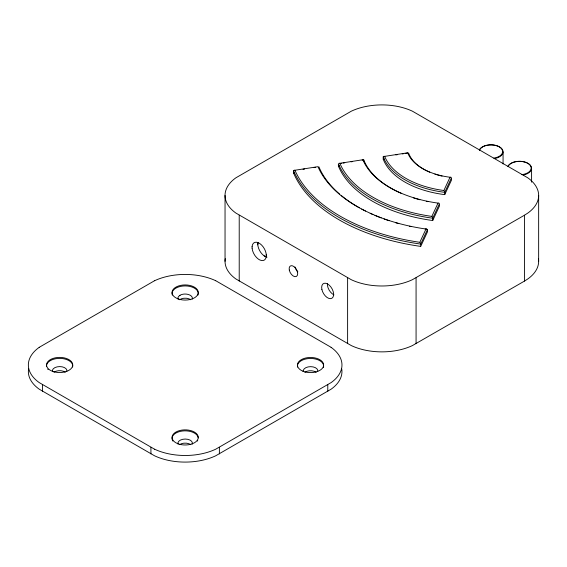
<?xml version="1.0" encoding="UTF-8"?>
<svg xmlns="http://www.w3.org/2000/svg" width="567" height="567" viewBox="0 0 567 567"><rect width="100%" height="100%" fill="white"/><g stroke="black" fill="none" stroke-linecap="round" stroke-linejoin="round"><path stroke-width="0.85" d="M252.088 246.468L252.088 248.148M257.794 243.172L257.794 244.852M266.277 256.341L266.277 254.654M431.856 216.388L438.022 203.106A101.599 58.656 0 0 1 362.866 159.752L339.839 163.296A125.3 72.342 0 0 0 372.98 197.245A125.293 72.335 0 0 0 431.856 216.396M427.483 229.5L420.693 244.129L420.693 246.439L427.483 231.804L427.483 229.5A146.995 84.866 0 0 1 425.108 229.125M432.72 218.217L439.517 203.574L439.517 205.885L432.72 220.52A126.675 73.136 0 0 1 338.4 166.088L338.386 163.785A126.675 73.136 0 0 0 432.72 218.21L432.72 220.52M444.741 194.63L444.741 192.319L451.53 177.691L451.53 180.001L444.741 194.63A80.422 46.43 0 0 1 383.214 159.157L383.235 156.853L384.816 156.605M39.208 347.323L154.6 280.7M524.475 215.212L527.792 213.086A48.33 27.903 0 0 0 527.771 177.818L412.4 111.182A48.33 27.903 0 0 0 351.306 111.196L235.893 177.811A48.33 27.903 0 0 0 235.915 213.079L351.292 279.715A48.33 27.903 0 0 0 412.379 279.701L524.475 215.212L524.475 281.09L412.4 345.587A48.33 27.903 0 0 1 351.306 345.579L235.893 278.964A48.33 27.903 0 0 1 225.269 258.644M154.621 449.213A48.33 27.903 0 0 0 215.687 449.213L331.107 382.605A48.33 27.903 0 0 0 331.078 347.337M28.584 368.876A48.33 27.903 0 0 0 39.229 389.182L154.6 455.818A48.33 27.903 0 0 0 215.687 455.804L331.107 389.189A48.33 27.903 0 0 0 341.724 368.876M524.475 281.09L527.792 278.964A48.33 27.903 0 0 0 538.416 258.644M407.652 152.806L384.674 156.364A79.104 45.672 0 0 0 443.869 190.505L450.028 177.237A55.438 32.007 0 0 1 407.694 152.842M303.005 169.264L304.592 169.016M314.09 167.548L315.677 167.3M339.973 163.544L341.554 163.296M343.141 163.055L344.722 162.807M351.065 161.829L352.646 161.581M362.157 160.114L363.738 159.866L363.738 161.404M395.901 154.89L397.488 154.642M402.237 153.912L403.824 153.664M405.405 153.423L406.993 153.175M294.592 172.871L293.5 173.034L293.5 170.731M338.386 166.096L339.477 165.925M383.235 159.157L384.32 158.987M258.46 242.789L259.913 243.633A10.071 5.812 60 0 1 266.313 255.526A10.071 5.812 60 0 1 259.913 260.012L258.46 259.176A10.064 5.812 60 0 1 252.095 248.148M265.618 256.723L264.158 255.88M215.708 280.7L331.107 347.323M39.229 347.337A48.33 27.903 0 0 0 39.229 382.597L154.6 449.227M538.65 195.445L538.65 261.323M531.591 168.356L531.591 182.149M503.064 151.885L503.064 163.955M416.072 277.795L416.072 343.673M347.614 277.795L347.614 343.673M327.783 384.724L327.783 391.315M239.217 215.212L239.217 281.09M225.042 195.452L225.042 261.323M219.386 447.306L219.386 453.898M150.921 447.306L150.921 453.898M42.532 384.731L42.532 391.315M410.983 226.573A146.995 84.866 0 0 1 409.438 226.24M398.764 223.611A146.995 84.866 0 0 1 395.773 222.767M389.132 220.712A146.995 84.866 0 0 1 384.072 218.975M381.23 217.919A146.995 84.866 0 0 1 374.943 215.403M372.888 214.524A146.995 84.866 0 0 1 370.18 213.305M365.538 211.073A146.995 84.866 0 0 1 361.654 209.06M359.365 207.805A146.995 84.866 0 0 1 341.263 195.509M339.541 194.056A146.995 84.866 0 0 1 318.895 166.804M420.714 246.397A173.176 99.983 0 0 1 293.571 173.027M420.714 244.086A173.176 99.983 0 0 1 293.571 170.724M427.908 201.639A100.515 58.032 0 0 1 426.278 201.292M419.856 199.747A100.515 58.032 0 0 1 413.591 197.933M401.649 193.51A100.515 58.032 0 0 1 363.723 159.866M442.069 176.103A54.304 31.355 0 0 1 434.868 174.112M429.765 172.198A54.304 31.355 0 0 1 408.573 152.927M444.734 192.333A80.422 46.43 0 0 1 383.214 156.853M426.023 229.139A1.623 1.141 -45.9 0 1 426.802 228.919M294.259 170.157A1.588 1.113 45.3 0 1 294.932 170.355M420.012 242.57A1.588 0.659 71.1 0 1 420.671 243.753M438.05 203.234A1.637 1.141 -45.5 0 1 438.844 203.014M339.137 163.204A1.581 1.106 46 0 1 339.81 163.409M432.04 216.665A1.581 0.652 70.8 0 1 432.692 217.827M383.972 156.265A1.573 1.099 46.5 0 1 384.646 156.471M450.056 177.372A1.658 1.141 -45.8 0 1 450.864 177.138M444.06 190.795A1.573 0.652 70.4 0 1 444.698 191.922M252.095 246.468A10.071 5.812 60 0 1 258.46 242.796M267.007 257.191A10.071 5.812 60 0 1 257.921 242.442M297.852 271.862A6.053 3.494 60 0 1 295.038 266.993M333.963 294.868A8.462 4.883 60 0 1 327.4 283.5M154.621 280.715A48.33 27.903 0 0 1 215.694 280.715M46.565 366.495A13.112 7.569 0 0 1 60.109 358.387A13.112 7.569 0 0 1 72.619 367.033M48.138 369.578A13.112 7.569 0 0 1 47.72 369.096M172.347 295.102A13.112 7.569 0 0 1 185.154 285.917A13.112 7.569 0 0 1 197.968 295.102M297.562 367.104A13.112 7.569 0 0 1 311.007 358.464A13.112 7.569 0 0 1 323.346 367.636M197.734 440.545A13.112 7.569 0 0 1 197.436 441.062M172.871 441.062A13.112 7.569 0 0 1 182.368 431.019A13.112 7.569 0 0 1 198.23 437.873M303.402 371.619A7.265 4.146 -0.6 0 1 310.624 366.658A7.265 4.146 -0.6 0 1 317.64 371.619M304.897 372.271A7.272 4.196 0 0 1 316.18 372.271M178.095 444.209A7.265 4.139 -0.6 0 1 185.239 439.049A7.265 4.139 -0.6 0 1 192.17 444.202M179.519 444.663A7.272 4.196 0 0 1 190.795 444.663M52.54 371.647A7.265 4.139 -0.6 0 1 59.733 366.587A7.265 4.139 -0.6 0 1 66.708 371.647M54.007 372.2A7.272 4.196 0 0 1 65.283 372.2M179.966 295.272A7.265 4.238 0.5 0 1 188.506 294.528A7.265 4.238 0.5 0 1 192.291 299.085M178.024 299.085A7.258 4.146 -0.5 0 1 180.072 295.336M179.519 299.737A7.272 4.196 0 0 1 190.795 299.737M479.434 149.766A12.105 6.988 0 0 1 499.52 146.945A12.105 6.988 0 0 1 494.637 158.547M479.391 150.567A11.701 6.754 0 0 1 491.157 144.805A11.701 6.754 0 0 1 502.589 150.787A11.701 6.754 0 0 1 493.807 158.108M507.954 166.237A12.105 6.988 0 0 1 528.047 163.416A12.105 6.988 0 0 1 523.157 175.012M508.138 166.386A11.701 6.754 0 0 1 520.634 161.304A11.701 6.754 0 0 1 531.173 167.697A11.701 6.754 0 0 1 521.768 174.65M425.994 229.018L419.828 242.3A171.723 99.14 0 0 1 340.193 216.176A171.723 99.14 0 0 1 294.925 170.249L317.959 166.684A148.001 85.447 0 0 0 357.019 206.459A148.001 85.447 0 0 0 425.987 229.033M289.283 270.069A6.053 3.494 60 0 0 296.442 276.42A6.053 3.494 60 0 0 294.521 267.043A6.053 3.494 60 0 0 289.283 270.069M321.872 289.383A8.462 4.883 60 0 0 331.886 298.263A8.462 4.883 60 0 0 329.2 285.151A8.462 4.883 60 0 0 321.872 289.383M53.085 371.52A13.112 7.569 0 0 0 72.753 364.964A13.112 7.569 0 0 0 53.085 358.408A13.112 7.569 0 0 0 53.085 371.52M178.598 299.057A13.112 7.569 0 0 0 198.266 292.501A13.112 7.569 0 0 0 178.598 285.945A13.112 7.569 0 0 0 178.598 299.057M302.842 371.165A13.112 7.569 0 0 0 323.58 365.821A13.112 7.569 0 0 0 305.188 358.124A13.112 7.569 0 0 0 302.842 371.165M177.464 443.557A13.112 7.569 0 0 0 198.195 438.206A13.112 7.569 0 0 0 179.803 430.516A13.112 7.569 0 0 0 177.464 443.557"/></g></svg>
